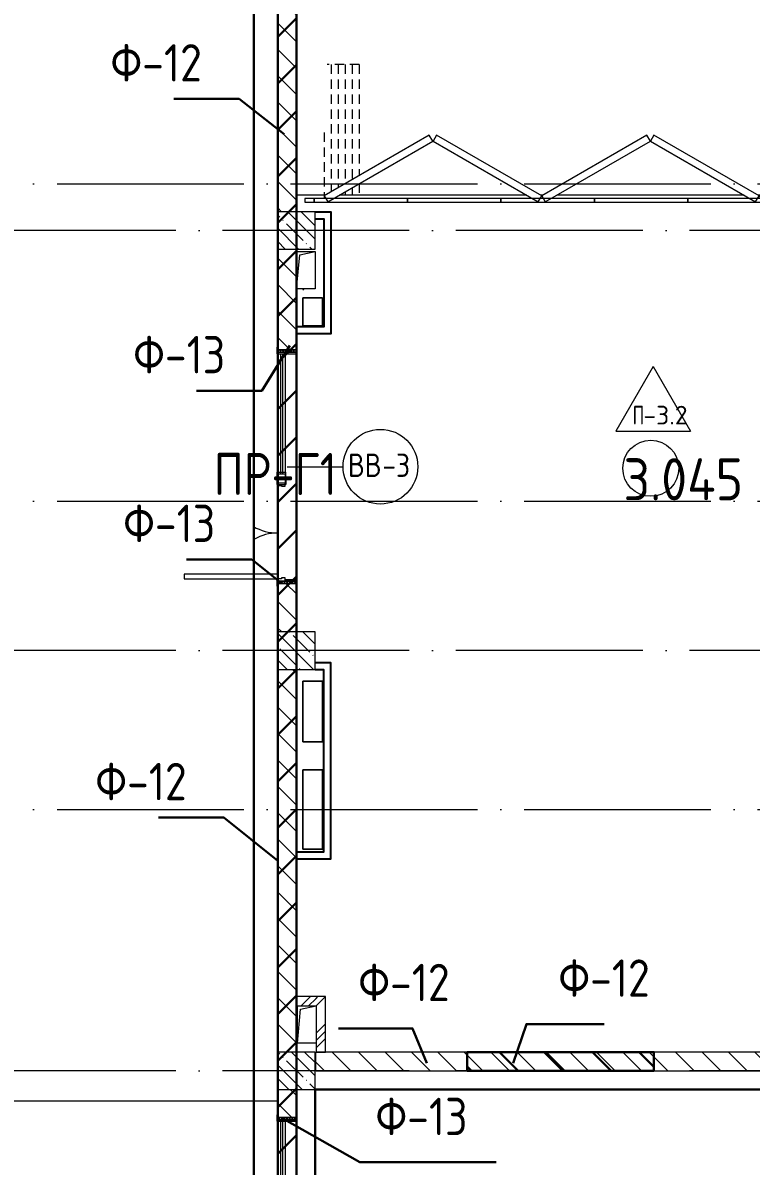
# Model space of a CAD drawing. Header units: millimetres. Extents: x -592259 to 288321, y -552984 to 293768.
# Drawn here: x 170375 to 178171, y -246451 to -234208 of the extents above; entities that cross this region are included whole.
import ezdxf

# ---------------------------------------------------------------- set-up
doc = ezdxf.new("R2010")
doc.units = ezdxf.units.MM
doc.linetypes.add('200_ШТРИХ__ш1_п0_6_', pattern=[160, 100, -60])
doc.linetypes.add('ADSK_Линия сетки', pattern=[2500, 2000, -250, 0, -250])
for name, color, linetype, lineweight in [('0.1) Блок', 6, 'Continuous', 30), ('2)Фарх готовы', 3, 'Continuous', 30), ('3) Перемычки готовы', 3, 'Continuous', 30), ('4) Штукатурка', 6, 'Continuous', 30), ('4.6) Швы', 6, 'Continuous', 30), ('A-AREA-____-IDEN', 250, 'Continuous', 9), ('A-DETL-GENF-OTLN', 250, 'Continuous', 5), ('A-DOOR-____-IDEN', 250, 'Continuous', 9), ('A-DOOR-____-MCUT', 250, 'Continuous', 5), ('A-DOOR-____-OTLN', 250, 'Continuous', 5), ('A-DOOR-FRAM-MCUT', 250, 'Continuous', 5), ('A-DOOR-FRAM-OTLN', 250, 'Continuous', 5), ('A-DOOR-GLAZ-MCUT', 250, 'Continuous', 5), ('A-FLOR-____-IDEN', 250, 'Continuous', 9), ('A-FLOR-____-OTLN', 250, 'Continuous', 9), ('A-GENM-____-MCUT', 250, 'Continuous', 25), ('A-GENM-____-OTLN', 250, 'Continuous', 9), ('A-GLAZ-____-OTLN', 250, 'Continuous', 5), ('A-WALL-____-MCUT', 250, 'Continuous', 13), ('A-WALL-____-PATT', 250, 'Continuous', 13), ('I-WALL-____-OTLN', 250, 'Continuous', 9), ('S-COLS-____-MCUT', 250, 'Continuous', 25), ('S-COLS-____-OTLN', 250, 'Continuous', 9), ('S-GRID-____-OTLN', 250, 'Continuous', 9), ('Обобщенные модели', 250, 'Continuous', 9)]:
    doc.layers.add(name, color=color, linetype=linetype, lineweight=lineweight)
doc.styles.add('GOST Common_1', font='', dxfattribs={"width": 0.9, "height": 250})
doc.styles.add('ISOCPEUR_1', font='isocpeur.ttf', dxfattribs={"width": 0.9, "height": 250})
doc.styles.add('ISOCPEUR_2', font='isocpeur.ttf', dxfattribs={"height": 160})
doc.styles.add('ISOCPEUR_I_1', font='ГОСТ тип А.ttf', dxfattribs={"height": 2500})
doc.styles.get('GOST Common_1').set_extended_font_data('GOST Common')
pattern_1 = [(135, (28052.9, -258555.93), (-141.42136, -141.42136), [])]
pattern_2 = [(135, (1051.41, 164.685), (-14.1421, -14.1421), []), (225, (1051.41, 164.685), (14.1421, -14.1421), [])]
pattern_3 = [(45, (-1071.384, 164.685), (-14.1421, 14.1421), []), (135, (-1071.384, 164.685), (-14.1421, -14.1421), [])]
pattern_4 = [(45, (28052.9, -258555.93), (-224.5064, 224.5064), []), (45, (28132.28, -258555.93), (0, 449.0128), []), (45, (27973.53, -258555.93), (0, 449.0128), [])]

# ---------------------------------------------------------------- blocks, each defined once
blk = doc.blocks.new('Дверь_СКБ_2Ст_Фрамуга2 - Н_ВВ-3_2500x2600h_Учебные помещения_Фрамуга слева-42054644-АР1_Маркировочный план 3 этажа секция 2_3')
at = {"layer": 'A-DOOR-____-OTLN'}
h = blk.add_hatch(dxfattribs=at)
h.set_pattern_fill('FP_3', color=256, style=0, pattern_type=2)
h.set_pattern_definition(pattern_2)
h.paths.add_polyline_path([(1237.5, 98), (1237.5, -100), (1262.5, -100), (1262.5, 100), (1237.5, 100)])
at = {"layer": 'A-DOOR-FRAM-OTLN'}
h = blk.add_hatch(dxfattribs=at)
h.set_pattern_fill('FP_4', color=256, style=0, pattern_type=2)
h.set_pattern_definition(pattern_3)
h.paths.add_polyline_path([(-1237.5, -100), (-1212.5, -100), (-1212.5, 100), (-1237.5, 100)])
at = {"layer": 'A-DOOR-____-MCUT'}
for p, q in [((-1187.5, 1100), (-1187.5, 100)), ((-1137.5, 1100), (-1187.5, 1100)), ((-1137.5, 100), (-1137.5, 1100)), ((-1187.5, 100), (-1137.5, 100))]:
    blk.add_line(p, q, dxfattribs=at)
at = {"layer": 'A-DOOR-____-OTLN'}
for centre, radius, start, end in [((-1197.5, 100), 500, 360, 30), ((-177.5, 100), 520, 150, 180)]:
    blk.add_arc(centre, radius, start, end, dxfattribs=at)
at = {"layer": 'A-DOOR-FRAM-MCUT'}
for p, q in [((-1197.5, 108), (-1267.5, 108)), ((-1267.5, 108), (-1267.5, 100)), ((-1267.5, 100), (-1197.5, 100)), ((-1212.5, 100), (-1237.5, 100)), ((-1237.5, 100), (-1237.5, -100)), ((-1187.5, 100), (-1212.5, 100)), ((-1212.5, 100), (-1212.5, 20)), ((-1212.5, -100), (-1212.5, 100)), ((-1212.5, 20), (-1177.5, 20)), ((-1197.5, 20), (-1212.5, 20)), ((-1212.5, 20), (-1212.5, -100)), ((-1197.5, 100), (-1197.5, 108)), ((-1197.5, -100), (-1197.5, 20)), ((-1187.5, 60), (-1187.5, 100)), ((-1177.5, 60), (-1187.5, 60)), ((-1177.5, 20), (-1177.5, 60)), ((-187.5, 60), (-197.5, 60)), ((-197.5, 60), (-197.5, 20)), ((-197.5, 20), (-162.5, 20)), ((-187.5, 100), (-187.5, 60)), ((-162.5, 100), (-187.5, 100)), ((-177.5, 108), (-177.5, 100)), ((-107.5, 108), (-177.5, 108)), ((-177.5, 100), (-177.5, 20)), ((-177.5, 12), (-177.5, 20)), ((-107.5, 12), (-177.5, 12)), ((-62.5, 100), (-162.5, 100)), ((-162.5, 20), (-162.5, 100)), ((-162.5, 20), (-162.5, 100)), ((-62.5, 20), (-162.5, 20)), ((-117.5, 108), (-117.5, 100)), ((-47.5, 108), (-117.5, 108)), ((-117.5, 20), (-117.5, 12)), ((-117.5, 12), (-47.5, 12)), ((-107.5, 100), (-107.5, 108)), ((-107.5, 20), (-107.5, 12)), ((-62.5, 100), (-62.5, 20)), ((-47.5, 100), (-47.5, 108)), ((-47.5, 100), (-47.5, 20)), ((-47.5, 100), (1237.5, 100)), ((-47.5, 12), (-47.5, 20)), ((1237.5, 20), (-47.5, 20)), ((1292.5, 108), (1222.5, 108)), ((1222.5, 108), (1222.5, 100)), ((1222.5, 100), (1222.5, 20)), ((1222.5, 100), (1292.5, 100)), ((1237.5, 20), (1222.5, 20)), ((1222.5, 20), (1222.5, -100)), ((1237.5, 100), (1237.5, 20)), ((1262.5, 100), (1237.5, 100)), ((1237.5, 100), (1237.5, -100)), ((1237.5, -100), (1237.5, 20)), ((1262.5, -100), (1262.5, 100)), ((1292.5, 100), (1292.5, 108)), ((-1197.5, -100), (-1267.5, -100)), ((-1267.5, -100), (-1267.5, -108)), ((-1267.5, -108), (-1197.5, -108)), ((-1237.5, -100), (-1212.5, -100)), ((-1212.5, -100), (-1197.5, -100)), ((-1197.5, -108), (-1197.5, -100)), ((1222.5, -100), (1237.5, -100)), ((1292.5, -100), (1222.5, -100)), ((1222.5, -100), (1222.5, -108)), ((1222.5, -108), (1292.5, -108)), ((1237.5, -100), (1262.5, -100)), ((1292.5, -108), (1292.5, -100))]:
    blk.add_line(p, q, dxfattribs=at)
at = {"layer": 'A-DOOR-GLAZ-MCUT'}
for p, q in [((1222.5, 70), (-62.5, 70)), ((1222.5, 50), (-62.5, 50))]:
    blk.add_line(p, q, dxfattribs=at)
blk = doc.blocks.new('Дверь_СКБ_2Ст_Фрамуга2 - Н_ВВ-3_2500x2600h_Учебные помещения_Фрамуга слева-V1-АР1_Маркировочный план 3 этажа секция 2_3')
at = {"layer": 'A-DOOR-____-OTLN'}
h = blk.add_hatch(dxfattribs=at)
h.set_pattern_fill('FP_3', color=256, style=0, pattern_type=2)
h.set_pattern_definition(pattern_2)
h.paths.add_polyline_path([(1237.5, 100), (1237.5, -100), (1262.5, -100), (1262.5, 100)])
at = {"layer": 'A-DOOR-FRAM-OTLN'}
h = blk.add_hatch(dxfattribs=at)
h.set_pattern_fill('FP_4', color=256, style=0, pattern_type=2)
h.set_pattern_definition(pattern_3)
h.paths.add_polyline_path([(-1237.5, -100), (-1212.5, -100), (-1212.5, 100), (-1237.5, 100)])
at = {"layer": 'A-DOOR-____-MCUT'}
for p, q in [((-1187.5, 1100), (-1187.5, 100)), ((-1137.5, 1100), (-1187.5, 1100)), ((-1137.5, 100), (-1137.5, 1100)), ((-1187.5, 100), (-1137.5, 100))]:
    blk.add_line(p, q, dxfattribs=at)
at = {"layer": 'A-DOOR-____-OTLN'}
for centre, radius, start, end in [((-1197.5, 100), 500, 360, 30), ((-177.5, 100), 520, 150, 180)]:
    blk.add_arc(centre, radius, start, end, dxfattribs=at)
at = {"layer": 'A-DOOR-FRAM-MCUT'}
for p, q in [((-1197.5, 108), (-1267.5, 108)), ((-1267.5, 108), (-1267.5, 100)), ((-1267.5, 100), (-1197.5, 100)), ((-1212.5, 100), (-1237.5, 100)), ((-1237.5, 100), (-1237.5, -100)), ((-1187.5, 100), (-1212.5, 100)), ((-1212.5, 100), (-1212.5, 20)), ((-1212.5, -100), (-1212.5, 100)), ((-1212.5, 20), (-1177.5, 20)), ((-1197.5, 20), (-1212.5, 20)), ((-1212.5, 20), (-1212.5, -100)), ((-1197.5, 100), (-1197.5, 108)), ((-1197.5, -100), (-1197.5, 20)), ((-1187.5, 60), (-1187.5, 100)), ((-1177.5, 60), (-1187.5, 60)), ((-1177.5, 20), (-1177.5, 60)), ((-187.5, 60), (-197.5, 60)), ((-197.5, 60), (-197.5, 20)), ((-197.5, 20), (-162.5, 20)), ((-187.5, 100), (-187.5, 60)), ((-162.5, 100), (-187.5, 100)), ((-177.5, 108), (-177.5, 100)), ((-107.5, 108), (-177.5, 108)), ((-177.5, 100), (-177.5, 20)), ((-177.5, 12), (-177.5, 20)), ((-107.5, 12), (-177.5, 12)), ((-62.5, 100), (-162.5, 100)), ((-162.5, 20), (-162.5, 100)), ((-162.5, 20), (-162.5, 100)), ((-62.5, 20), (-162.5, 20)), ((-117.5, 108), (-117.5, 100)), ((-47.5, 108), (-117.5, 108)), ((-117.5, 20), (-117.5, 12)), ((-117.5, 12), (-47.5, 12)), ((-107.5, 100), (-107.5, 108)), ((-107.5, 20), (-107.5, 12)), ((-62.5, 100), (-62.5, 20)), ((-47.5, 100), (-47.5, 108)), ((-47.5, 100), (-47.5, 20)), ((-47.5, 100), (1237.5, 100)), ((-47.5, 12), (-47.5, 20)), ((1237.5, 20), (-47.5, 20)), ((1292.5, 108), (1222.5, 108)), ((1222.5, 108), (1222.5, 100)), ((1222.5, 100), (1222.5, 20)), ((1222.5, 100), (1292.5, 100)), ((1237.5, 20), (1222.5, 20)), ((1222.5, 20), (1222.5, -100)), ((1237.5, 100), (1237.5, 20)), ((1262.5, 100), (1237.5, 100)), ((1237.5, 100), (1237.5, -100)), ((1237.5, -100), (1237.5, 20)), ((1262.5, -100), (1262.5, 100)), ((1292.5, 100), (1292.5, 108)), ((-1197.5, -100), (-1267.5, -100)), ((-1267.5, -100), (-1267.5, -108)), ((-1267.5, -108), (-1197.5, -108)), ((-1237.5, -100), (-1212.5, -100)), ((-1212.5, -100), (-1197.5, -100)), ((-1197.5, -108), (-1197.5, -100)), ((1222.5, -100), (1237.5, -100)), ((1292.5, -100), (1222.5, -100)), ((1222.5, -100), (1222.5, -108)), ((1222.5, -108), (1292.5, -108)), ((1237.5, -100), (1262.5, -100)), ((1292.5, -108), (1292.5, -100))]:
    blk.add_line(p, q, dxfattribs=at)
at = {"layer": 'A-DOOR-GLAZ-MCUT'}
for p, q in [((1222.5, 70), (-62.5, 70)), ((1222.5, 50), (-62.5, 50))]:
    blk.add_line(p, q, dxfattribs=at)
blk = doc.blocks.new('DOR__перегородка__Прямоугольная - Вн_ДПГ_6840х3880h-V57-АР1_Маркировочный план 3 этажа секция 2_3')
at = {"layer": 'A-DOOR-____-OTLN', "linetype": '200_ШТРИХ__ш1_п0_6_'}
for p, q in [((-7200, -65), (-7200, -40)), ((-7183, -75), (-5177, -75)), ((-5027, -75), (-5006, -75)), ((-4856, -75), (-2851, -75)), ((-2701, -75), (-2680, -75)), ((-2530, -75), (-520, -75)), ((-735, -199), (-735, -75)), ((-660, -156), (-660, -75)), ((-585, -112), (-585, -75)), ((-435, -1474), (-435, -112)), ((-370, -75), (-360, -75)), ((-360, -747), (-360, -40)), ((-660, -1474), (-660, -242)), ((-585, -1474), (-585, -199)), ((-510, -1474), (-510, -155)), ((-735, -1474), (-735, -285)), ((-735, -1474), (-393, -1474))]:
    blk.add_line(p, q, dxfattribs=at)
at = {"layer": 'A-DOOR-FRAM-MCUT'}
for p, q in [((-7306, -4), (-7343, -69)), ((-7343, -69), (-6217, -719)), ((-6180, -654), (-7306, -4)), ((-5054, -4), (-6180, -654)), ((-6142, -719), (-5017, -69)), ((-5017, -69), (-5054, -4)), ((-4979, -4), (-5017, -69)), ((-5017, -69), (-3891, -719)), ((-3853, -654), (-4979, -4)), ((-2728, -4), (-3853, -654)), ((-3816, -719), (-2690, -69)), ((-2690, -69), (-2728, -4)), ((-2653, -4), (-2690, -69)), ((-2690, -69), (-1564, -719)), ((-1527, -654), (-2653, -4)), ((-398, -4), (-1523, -654)), ((-1486, -719), (-360, -69)), ((-360, -69), (-398, -4)), ((-6217, -719), (-6180, -654)), ((-6180, -654), (-6142, -719)), ((-3891, -719), (-3853, -654)), ((-3853, -654), (-3816, -719)), ((-1564, -719), (-1527, -654)), ((-1523, -654), (-1486, -719))]:
    blk.add_line(p, q, dxfattribs=at)
blk = doc.blocks.new('BSC_Колонна _Прямоугольная - 400x400-V116-АР1_Маркировочный план 3 этажа секция 2_3')
at = {"layer": 'S-COLS-____-OTLN', "lineweight": 5}
h = blk.add_hatch(dxfattribs=at)
h.set_pattern_fill('FP_91', color=256, style=0, pattern_type=2)
h.set_pattern_definition([(135, (-145249.98, -22125), (-142.5612, -142.5612), []), (135, (-145107.42, -22125), (-142.5612, -142.5612), [252.016, -50.403, 3.353, -47.05])])
h.paths.add_polyline_path([(-87, -200), (200, -200), (200, 200), (-200, 200), (-200, -200)])
at = {"layer": 'S-COLS-____-MCUT', "lineweight": 5}
for p, q in [((200, 200), (-200, 200)), ((-200, 200), (-200, -200)), ((200, -200), (200, 200)), ((-200, -200), (200, -200))]:
    blk.add_line(p, q, dxfattribs=at)
blk = doc.blocks.new('BSC_Колонна _Прямоугольная - 400x400-V118-АР1_Маркировочный план 3 этажа секция 2_3')
at = {"layer": 'S-COLS-____-OTLN', "lineweight": 5}
h = blk.add_hatch(dxfattribs=at)
h.set_pattern_fill('FP_93', color=256, style=0, pattern_type=2)
h.set_pattern_definition([(135, (-145249.98, -17625), (-142.56192, -142.56192), []), (135, (-145107.42, -17625), (-142.56192, -142.56192), [252.016, -50.403, 3.353, -47.05])])
h.paths.add_polyline_path([(-200, -200), (200, -200), (200, 200), (-200, 200), (-200, -200)])
at = {"layer": 'S-COLS-____-MCUT', "lineweight": 5}
for p, q in [((200, 200), (-200, 200)), ((-200, 200), (-200, -200)), ((200, -200), (200, 200)), ((-200, -200), (200, -200))]:
    blk.add_line(p, q, dxfattribs=at)
blk = doc.blocks.new('BSC_Колонна _Прямоугольная - 400x400-V120-АР1_Маркировочный план 3 этажа секция 2_3')
at = {"layer": 'S-COLS-____-OTLN', "lineweight": 5}
h = blk.add_hatch(dxfattribs=at)
h.set_pattern_fill('FP_95', color=256, style=0, pattern_type=2)
h.set_pattern_definition([(135, (-145249.98, -13125), (-142.56192, -142.56192), []), (135, (-145107.42, -13125), (-142.56192, -142.56192), [252.016, -50.403, 3.353, -47.05])])
h.paths.add_polyline_path([(15, -200), (200, -200), (200, 200), (-200, 200), (-200, -200), (0, -200)])
at = {"layer": 'S-COLS-____-MCUT', "lineweight": 5}
for p, q in [((200, 200), (-200, 200)), ((-200, 200), (-200, -200)), ((200, -200), (200, 200)), ((-200, -200), (200, -200))]:
    blk.add_line(p, q, dxfattribs=at)
blk = doc.blocks.new('_Wn_-As_OpeningMEP_floor__Rectangular - _Wn_-As_OpeningMEP_floor__Rectangular-V179-АР1_Маркировочный план 3 этажа секция 2_3')
at = {"layer": 'A-DETL-GENF-OTLN', "lineweight": 5}
for p, q in [((-65, 215), (100, 250)), ((-100, -150), (-65, 215))]:
    blk.add_line(p, q, dxfattribs=at)
blk = doc.blocks.new('101_Трансформируемая перегородка - 101_Трансформируемая перегородка без двери-38025956-АР1_Маркировочный план 3 этажа секция 2_3')
at = {"layer": 'A-GENM-____-MCUT', "lineweight": 5}
for p, q in [((100, 0), (0, 0)), ((0, 0), (0, -40)), ((100, -40), (100, 0)), ((100, 0), (100, -40)), ((1100, 0), (100, 0)), ((2100, 0), (1100, 0)), ((1100, 0), (1100, -40)), ((1100, -40), (1100, 0)), ((3100, 0), (2100, 0)), ((2100, 0), (2100, -40)), ((2100, -40), (2100, 0)), ((4100, 0), (3100, 0)), ((3100, 0), (3100, -40)), ((3100, -40), (3100, 0)), ((5100, 0), (4100, 0)), ((4100, 0), (4100, -40)), ((4100, -40), (4100, 0)), ((6100, 0), (5100, 0)), ((5100, 0), (5100, -40)), ((5100, -40), (5100, 0)), ((7100, 0), (6100, 0)), ((6100, 0), (6100, -40)), ((6100, -40), (6100, 0)), ((7100, -40), (7100, 0)), ((7200, 0), (7100, 0)), ((7100, 0), (7100, -40)), ((7200, -40), (7200, 0)), ((0, -40), (100, -40)), ((100, -40), (1100, -40)), ((1100, -40), (2100, -40)), ((2100, -40), (3100, -40)), ((3100, -40), (4100, -40)), ((4100, -40), (5100, -40)), ((5100, -40), (6100, -40)), ((6100, -40), (7100, -40)), ((7100, -40), (7200, -40))]:
    blk.add_line(p, q, dxfattribs=at)
blk = doc.blocks.new('AAR_СКБ_Марка_Помещения_мал - Номер-28977439-АР1_Маркировочный план 3 этажа секция 2_3')
at = {"layer": 'A-AREA-____-IDEN'}
blk.add_circle((-0.03, 0), 3, dxfattribs=at)
blk = doc.blocks.new('AAR_СКБ_Марка_Перекрытия - Марка пола-17325028-АР1_Маркировочный план 3 этажа секция 2_3')
at = {"layer": 'A-FLOR-____-IDEN'}
for p, q in [((0, 6.93), (-4, 0)), ((0, 6.93), (4, 0)), ((-4, 0), (4, 0))]:
    blk.add_line(p, q, dxfattribs=at)
blk = doc.blocks.new('ADSK_Марка_Дверь - Типоразмер_ADSK_Марка-30565456-АР1_Маркировочный план 3 этажа секция 2_3')
at = {"layer": 'A-DOOR-____-IDEN'}
blk.add_circle((0, 0), 4, dxfattribs=at)

msp = doc.modelspace()

# ---------------------------------------------------------------- hatches: boundary and pattern name
at = {"layer": '0.1) Блок'}
h = msp.add_hatch(dxfattribs=at)
h.set_pattern_fill('ANSI31', color=256, scale=111)
h.set_pattern_definition([(45, (15765.3, -311451.93), (-249.2021, 249.2021), [])])
h.paths.add_polyline_path([(173103.2025, -258330.9286), (173303.2245, -258330.9286), (173302.9057, -199980.9286), (173102.8838, -199980.9286)])
h = msp.add_hatch(dxfattribs=at)
h.set_pattern_fill('ANSI31', color=256, scale=111, angle=-90)
h.set_pattern_definition([(315, (121307.53, -87893), (249.2021, 249.2021), [])])
h.paths.add_polyline_path([(175132.5318, -245230.9067), (175132.5318, -245430.9286), (177129.7232, -245430.6098), (177129.7232, -245230.5879)])
at = {"layer": 'A-WALL-____-PATT', "lineweight": 15}
h = msp.add_hatch(dxfattribs=at)
h.set_pattern_fill('FP_1', color=256, style=0, pattern_type=2)
h.set_pattern_definition([(135, (28053.1, -259430.93), (-141.42136, -141.42136), [])])
h.paths.add_polyline_path([(173198.1057, -236230.9286), (173302.7186, -236230.9286), (173302.9057, -232130.9286), (173102.9057, -232130.9286), (173103.0929, -236230.9286), (173182.9057, -236230.9286)])
h.paths.add_polyline_path([(173102.9057, -229630.9286), (173302.9057, -229630.9286), (173302.9057, -228505.928), (173102.9057, -228505.928), (173102.9057, -229630.8995)])
h = msp.add_hatch(dxfattribs=at)
h.set_pattern_fill('FP_1', color=256, style=0, pattern_type=2)
h.set_pattern_definition(pattern_1)
h.paths.add_polyline_path([(173102.9057, -240730.9286), (173302.9057, -240730.9286), (173302.9057, -240210.9286), (173102.9057, -240210.9286), (173102.9057, -240635.2173)])
h.paths.add_polyline_path([(173302.9057, -237710.9286), (173302.9057, -236630.9286), (173102.9057, -236630.9286), (173102.9057, -237710.9286), (173182.9057, -237710.9286)])
h = msp.add_hatch(dxfattribs=at)
h.set_pattern_fill('FP_2', color=256, style=0, pattern_type=2)
h.set_pattern_definition([(45, (28052.9, -258555.93), (-251.4472, 251.4472), []), (45, (28052.9, -258174.93), (-251.4472, 251.4472), [])])
h.paths.add_polyline_path([(173502.8838, -237175.9286), (173512.8838, -237175.9286), (173512.8838, -237055.9286), (173372.9057, -237055.9286), (173372.9057, -237175.9286)])
h = msp.add_hatch(dxfattribs=at)
h.set_pattern_fill('FP_1', color=256, style=0, pattern_type=2)
h.set_pattern_definition(pattern_1)
h.paths.add_polyline_path([(173166.6646, -245230.9286), (173302.9057, -245230.9286), (173302.9057, -241130.9286), (173102.9057, -241130.9286), (173102.9057, -245230.9286)])
h = msp.add_hatch(dxfattribs=at)
h.set_pattern_fill('FP_11', color=256, style=0, pattern_type=2)
h.set_pattern_definition(pattern_4)
h.paths.add_polyline_path([(173312.8791, -244735.9292), (173312.8838, -244735.9286), (173512.8837, -244735.9286), (173512.8838, -244635.9292), (173302.9057, -244635.9292), (173302.9057, -244735.9286)])
h = msp.add_hatch(dxfattribs=at)
h.set_pattern_fill('FP_11', color=256, style=0, pattern_type=2)
h.set_pattern_definition(pattern_4)
h.paths.add_polyline_path([(173612.8831, -245230.9246), (173612.8838, -244635.9292), (173512.8838, -244635.9292), (173513.7032, -245230.9246)])
h = msp.add_hatch(dxfattribs=at)
h.set_pattern_fill('FP_1', color=256, style=0, pattern_type=2)
h.set_pattern_definition(pattern_1)
h.paths.add_polyline_path([(179595.9167, -245430.9246), (180597.8838, -245430.9246), (180597.8838, -245230.9246), (173502.8838, -245230.9246), (173502.8838, -245430.9246), (176892.7107, -245430.9246)])
h = msp.add_hatch(dxfattribs=at)
h.set_pattern_fill('FP_1', color=256, style=0, pattern_type=2)
h.set_pattern_definition(pattern_1)
h.paths.add_polyline_path([(173102.9057, -249730.928), (173302.9057, -249730.928), (173302.9057, -248430.9286), (173102.9057, -248430.9286), (173102.9057, -249530.9292)])
h.paths.add_polyline_path([(173302.9057, -245930.9286), (173302.9057, -245630.9286), (173102.9057, -245630.9286), (173102.9057, -245930.9286), (173182.9057, -245930.9286)])

# ---------------------------------------------------------------- linework, layer by layer
for points in [[(173507.8838, -236230.9286), (173669.9293, -236230.9286), (173669.9293, -237538.2446), (173302.9057, -237538.2446)], [(173507.8838, -236305.9286), (173594.9293, -236305.9286), (173594.9293, -237463.2446), (173302.9057, -237463.2446)], [(173502.8838, -241055.9286), (173668.9631, -241055.9286), (173668.9631, -243162.6751), (173302.9057, -243162.6751)], [(173502.8838, -241130.9286), (173593.9631, -241130.9286), (173593.9631, -243087.6751), (173302.9057, -243087.6751)]]:
    msp.add_lwpolyline(points)
at = {"layer": '0.1) Блок'}
for points in [[(173103.2025, -258330.9286), (173303.2245, -258330.9286), (173302.9057, -199980.9286), (173102.8838, -199980.9286)], [(175132.5318, -245230.9067), (175132.5318, -245430.9286), (177129.7232, -245430.6098), (177129.7232, -245230.5879)]]:
    msp.add_lwpolyline(points, close=True, dxfattribs=at)
at = {"layer": '2)Фарх готовы'}
for points in [[(173170.2713, -235401.2976), (172689.186, -235020.9046), (171989.186, -235020.9046)], [(173231.8054, -237661.2795), (172932.4041, -238146.6276), (172232.4041, -238146.6276)], [(173142.3012, -240206.5561), (172825.3881, -239953.3661), (172125.3881, -239953.3661)], [(173103.1431, -243182.5718), (172526.9596, -242718.2686), (171826.9596, -242718.2686)], [(174700.1551, -245348.9089), (174547.3529, -244976.3611), (174455.3597, -244976.3611), (173755.3597, -244976.3611)], [(175622.4144, -245348.9089), (175764.8576, -244929.367), (175897.6436, -244929.367), (176597.6436, -244929.367)], [(173151.2112, -245938.6418), (173983.1017, -246409.5251), (175441.9704, -246409.5251)]]:
    msp.add_lwpolyline(points, dxfattribs=at)
at = {"layer": '4) Штукатурка'}
for p, q in [((172847.6512, -199980.9286), (172847.6512, -258330.9286)), ((173502.8838, -258330.9286), (173502.8838, -245630.9286)), ((173502.8838, -245630.9286), (180602.8838, -245630.9286))]:
    msp.add_line(p, q, dxfattribs=at)
at = {"layer": '4.6) Швы'}
for points in [[(172847.6512, -236851.3498), (172847.6512, -235868.4275)], [(172847.6512, -241518.598), (172847.6512, -240535.6757)], [(172847.6512, -245755.9286), (172847.6512, -244773.0063)]]:
    msp.add_lwpolyline(points, dxfattribs=at)
at = {"layer": 'A-DOOR-____-IDEN'}
msp.add_line((173202.9057, -238960.9286), (173802.9057, -238960.9286), dxfattribs=at)
at = {"layer": 'A-FLOR-____-OTLN', "lineweight": 5}
for p, q in [((173610.3536, -236053.1986), (173302.7186, -236053.1986)), ((175769.6224, -236053.1986), (173760.322, -236053.1986)), ((175940.4866, -236053.1986), (175919.5908, -236053.1986)), ((178096.1461, -236053.1986), (176090.455, -236053.1986)), ((173302.8838, -237055.9286), (173302.8838, -236655.9286)), ((173302.8838, -236655.9286), (173502.8838, -236655.9286)), ((173502.8838, -236655.9286), (173502.8838, -237055.9286)), ((173102.9057, -237750.9286), (173102.9057, -239135.9286)), ((173102.9057, -239160.9286), (173102.9057, -240110.9286)), ((173312.8838, -245135.9286), (173312.8838, -244735.9292)), ((173512.8838, -245135.9286), (173312.8838, -245135.9286)), ((173102.9057, -245755.9286), (168502.9057, -245755.9286)), ((173102.9057, -245970.9286), (173102.9057, -247355.9286))]:
    msp.add_line(p, q, dxfattribs=at)
at = {"layer": 'A-WALL-____-MCUT', "color": 7, "lineweight": 15}
for p, q in [((173102.7186, -232130.9286), (173102.7186, -236230.9286)), ((173302.7186, -232130.9286), (173302.7186, -236230.9286)), ((173302.7186, -236230.9286), (173302.7186, -235380.928)), ((173102.8838, -236630.9286), (173102.9057, -237680.9286)), ((173302.9057, -237680.9286), (173302.8838, -236630.9286)), ((173502.8838, -237055.9286), (173302.8838, -237055.9286)), ((173102.9057, -240240.9286), (173102.9057, -240730.9286)), ((173302.9057, -240730.9286), (173302.9057, -240240.9286)), ((173102.8838, -241130.9286), (173102.9057, -245230.9286)), ((173302.9057, -245230.9286), (173302.8838, -241130.9286)), ((173612.8838, -244635.9292), (173302.9057, -244635.9292)), ((173302.9057, -244635.9292), (173302.9057, -244735.9292)), ((173302.9057, -244735.9292), (173512.8838, -244735.9292)), ((173512.8838, -244735.9292), (173512.8838, -245230.928)), ((173612.8838, -245230.928), (173612.8838, -244635.9292)), ((173507.8838, -245230.9246), (173507.8838, -245430.9246)), ((180597.8838, -245230.9246), (173512.8838, -245230.928)), ((173512.8838, -245230.928), (173612.8838, -245230.928)), ((173512.8838, -245430.928), (180597.8838, -245430.9246)), ((173102.9057, -245630.9286), (173102.9057, -245900.9286)), ((173302.9057, -245900.9286), (173302.9057, -245630.9286))]:
    msp.add_line(p, q, dxfattribs=at)
at = {"layer": 'I-WALL-____-OTLN', "lineweight": 15}
for p, q in [((173302.9057, -237750.9286), (173302.9057, -240170.9286)), ((173302.9057, -245970.9286), (173302.9057, -248390.9286))]:
    msp.add_line(p, q, dxfattribs=at)
at = {"layer": 'S-GRID-____-OTLN', "linetype": 'ADSK_Линия сетки'}
for p, q in [((173302.9057, -262294.7685), (173302.9057, -197353.9241)), ((93236.8325, -235930.9286), (181748.3453, -235930.9286)), ((184510.8783, -236430.9286), (127372.9057, -236430.9286)), ((93236.8325, -239330.9286), (181888.5828, -239330.9286)), ((184510.8783, -240930.9286), (127372.9057, -240930.9286)), ((93236.8325, -242630.9286), (181888.5828, -242630.9286)), ((184510.8783, -245430.9286), (127372.9057, -245430.9286))]:
    msp.add_line(p, q, dxfattribs=at)
at = {"layer": 'Обобщенные модели'}
for p, q in [((173372.9057, -237450.928), (173372.9057, -237150.928)), ((173372.9057, -237150.928), (173582.9057, -237150.928)), ((173372.9057, -237450.928), (173372.9057, -237150.928)), ((173372.9057, -237150.928), (173582.9057, -237150.928)), ((173582.9057, -237150.928), (173372.9057, -237150.928)), ((173372.9057, -237150.928), (173372.9057, -237450.928)), ((173582.9057, -237150.928), (173582.9057, -237450.928)), ((173582.9057, -237150.928), (173582.9057, -237450.928)), ((173582.9057, -237450.928), (173582.9057, -237150.928)), ((173582.9057, -237450.928), (173372.9057, -237450.928)), ((173582.9057, -237450.928), (173372.9057, -237450.928)), ((173372.9057, -237450.928), (173582.9057, -237450.928)), ((173372.9057, -241255.928), (173582.9057, -241255.928)), ((173372.9057, -241905.928), (173372.9057, -241255.928)), ((173372.9057, -241255.928), (173582.9057, -241255.928)), ((173372.9057, -241905.928), (173372.9057, -241255.928)), ((173372.9057, -241255.928), (173372.9057, -241905.928)), ((173582.9057, -241255.928), (173372.9057, -241255.928)), ((173582.9057, -241255.928), (173582.9057, -241905.928)), ((173582.9057, -241255.928), (173582.9057, -241905.928)), ((173582.9057, -241905.928), (173582.9057, -241255.928)), ((173582.9057, -241905.928), (173372.9057, -241905.928)), ((173582.9057, -241905.928), (173372.9057, -241905.928)), ((173372.9057, -241905.928), (173582.9057, -241905.928)), ((173372.9057, -242205.9274), (173582.9057, -242205.9274)), ((173372.9057, -243055.9274), (173372.9057, -242205.9274)), ((173372.9057, -242205.9274), (173582.9057, -242205.9274)), ((173372.9057, -243055.9274), (173372.9057, -242205.9274)), ((173372.9057, -242205.9274), (173372.9057, -243055.9274)), ((173582.9057, -242205.9274), (173372.9057, -242205.9274)), ((173582.9057, -242205.9274), (173582.9057, -243055.9274)), ((173582.9057, -242205.9274), (173582.9057, -243055.9274)), ((173582.9057, -243055.9274), (173582.9057, -242205.9274)), ((173582.9057, -243055.9274), (173372.9057, -243055.9274)), ((173582.9057, -243055.9274), (173372.9057, -243055.9274)), ((173372.9057, -243055.9274), (173582.9057, -243055.9274))]:
    msp.add_line(p, q, dxfattribs=at)

# ---------------------------------------------------------------- block references
at = {"layer": 'A-AREA-____-IDEN', "xscale": 99.99999999999993, "yscale": 99.99999999999993, "zscale": 99.99999999999993}
msp.add_blockref('AAR_СКБ_Марка_Помещения_мал - Номер-28977439-АР1_Маркировочный план 3 этажа секция 2_3', (177100.0202, -238977.9251), dxfattribs=at)
at = {"layer": 'A-DOOR-____-IDEN', "xscale": 99.99999999999993, "yscale": 99.99999999999993, "zscale": 99.99999999999993}
msp.add_blockref('ADSK_Марка_Дверь - Типоразмер_ADSK_Марка-30565456-АР1_Маркировочный план 3 этажа секция 2_3', (174202.9057, -238960.9286), dxfattribs=at)
at = {"layer": 'A-DOOR-____-OTLN'}
for name, p, rotation in [('DOR__перегородка__Прямоугольная - Вн_ДПГ_6840х3880h-V57-АР1_Маркировочный план 3 этажа секция 2_3', (173239.9057, -236128.1986), 180), ('Дверь_СКБ_2Ст_Фрамуга2 - Н_ВВ-3_2500x2600h_Учебные помещения_Фрамуга слева-42054644-АР1_Маркировочный план 3 этажа секция 2_3', (173202.9057, -238973.4286), 89.99999999999991), ('Дверь_СКБ_2Ст_Фрамуга2 - Н_ВВ-3_2500x2600h_Учебные помещения_Фрамуга слева-V1-АР1_Маркировочный план 3 этажа секция 2_3', (173202.9057, -247193.4286), 89.99999999999991)]:
    msp.add_blockref(name, p, dxfattribs=dict(at, rotation=rotation))
at = {"layer": 'A-FLOR-____-IDEN', "xscale": 99.99999999999993, "yscale": 99.99999999999993, "zscale": 99.99999999999993}
msp.add_blockref('AAR_СКБ_Марка_Перекрытия - Марка пола-17325028-АР1_Маркировочный план 3 этажа секция 2_3', (177123.454, -238579.9784), dxfattribs=at)
at = {"layer": 'A-GENM-____-OTLN', "lineweight": 5, "rotation": 180}
msp.add_blockref('101_Трансформируемая перегородка - 101_Трансформируемая перегородка без двери-38025956-АР1_Маркировочный план 3 этажа секция 2_3', (180592.9057, -236128.1986), dxfattribs=at)
at = {"layer": 'A-GLAZ-____-OTLN'}
for p in [(173402.8838, -236905.9286), (173412.8838, -244985.9286)]:
    msp.add_blockref('_Wn_-As_OpeningMEP_floor__Rectangular - _Wn_-As_OpeningMEP_floor__Rectangular-V179-АР1_Маркировочный план 3 этажа секция 2_3', p, dxfattribs=at)
at = {"layer": 'S-COLS-____-OTLN', "lineweight": 5}
for name, p in [('BSC_Колонна _Прямоугольная - 400x400-V116-АР1_Маркировочный план 3 этажа секция 2_3', (173302.8838, -236430.9286)), ('BSC_Колонна _Прямоугольная - 400x400-V118-АР1_Маркировочный план 3 этажа секция 2_3', (173302.8838, -240930.9286)), ('BSC_Колонна _Прямоугольная - 400x400-V120-АР1_Маркировочный план 3 этажа секция 2_3', (173302.8838, -245430.9286))]:
    msp.add_blockref(name, p, dxfattribs=at)

# ---------------------------------------------------------------- texts
at = {"layer": '2)Фарх готовы', "char_height": 400, "width": 526.708687, "attachment_point": 1, "style": 'GOST Common_1'}
for s, insert in [('Ф-12', (171312.546, -234435.5356)), ('Ф-13', (171555.764, -237561.2585)), ('Ф-13', (171448.7481, -239367.9971)), ('Ф-12', (171150.3196, -242132.8995)), ('Ф-12', (176108.0916, -244237.6121)), ('Ф-12', (173965.8077, -244284.6061)), ('Ф-13', (174149.6269, -245719.297))]:
    msp.add_mtext(s, dxfattribs=dict(at, insert=insert))
at = {"layer": '3) Перемычки готовы', "insert": (172417.7501, -238813.9671), "char_height": 450, "width": 333.502, "attachment_point": 1, "style": 'ISOCPEUR_I_1'}
msp.add_mtext('ПР-Г1', dxfattribs=at)
at = {"layer": 'A-AREA-____-IDEN', "insert": (176804.1199, -238870.4396), "char_height": 450, "width": 673.4175, "attachment_point": 1, "style": 'ISOCPEUR_1'}
msp.add_mtext('3.045', dxfattribs=at)
at = {"layer": 'A-DOOR-____-IDEN', "char_height": 250, "attachment_point": 1, "style": 'GOST Common_1'}
for s, insert, width in [('ВВ', (173854.1483, -238820.478), 447.341625), ('-3', (174223.2421, -238820.478), 389.620125)]:
    msp.add_mtext(s, dxfattribs=dict(at, insert=insert, width=width))
at = {"layer": 'A-FLOR-____-IDEN', "char_height": 200, "attachment_point": 1, "style": 'ISOCPEUR_2'}
for s, insert, width in [('\\fISOCPEUR|b0|i0|c204|p34|;\\W.7;П', (176902.119, -238308.5926), 140.295312), ('-3.2', (177017.8742, -238308.5926), 420.885937)]:
    msp.add_mtext(s, dxfattribs=dict(at, insert=insert, width=width))

doc.saveas('drawing.dxf')
